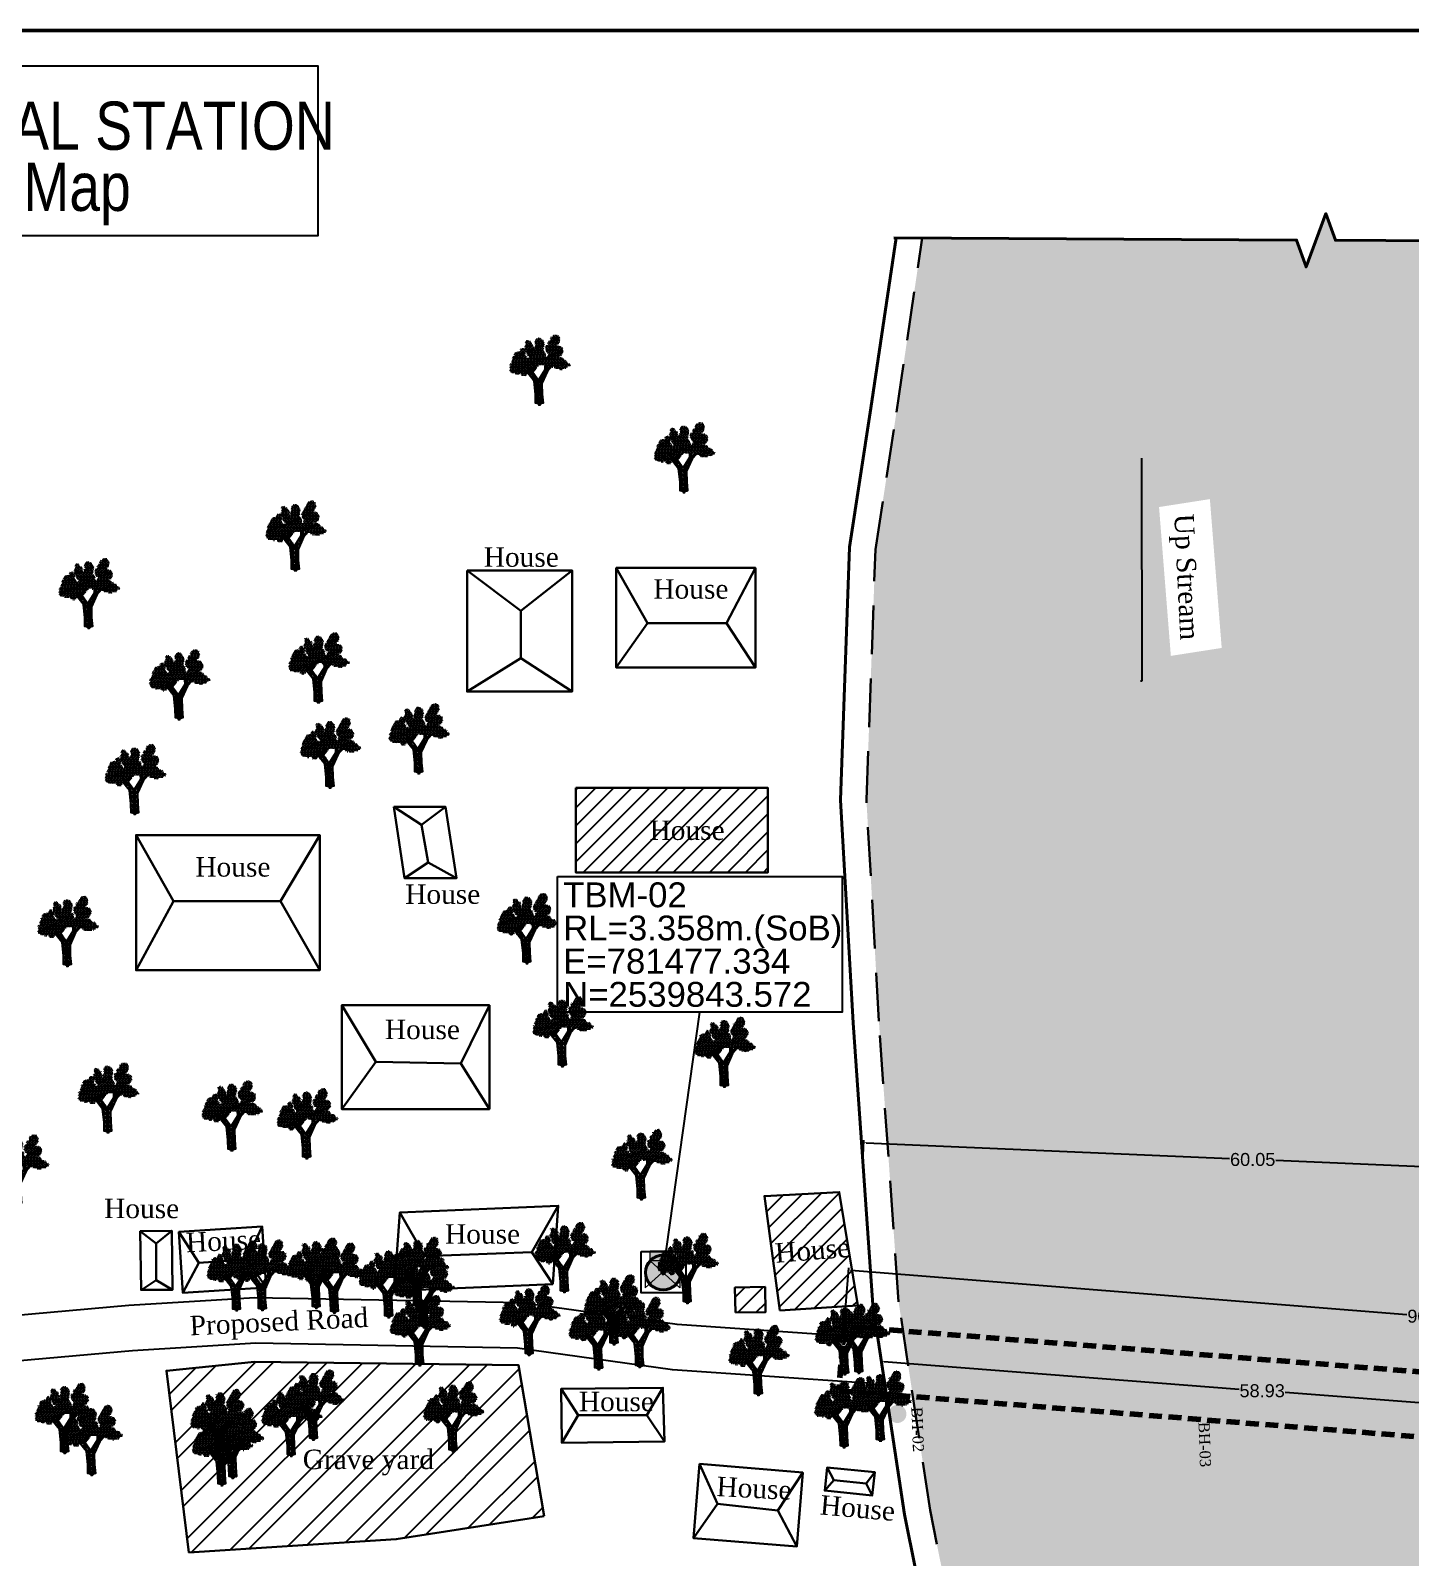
# Model space of a CAD drawing. Header units: inches. Extents: x 771028 to 773337, y 2500430 to 2500783.
# Drawn here: x 772301.1 to 772407.6, y 2500565.1 to 2500683 of the extents above; entities that cross this region are included whole.
import ezdxf
from ezdxf import colors
from ezdxf.entities.mleader import LeaderData, LeaderLine
from ezdxf.enums import TextEntityAlignment as Align
from ezdxf.math import Vec2, Vec3

# ---------------------------------------------------------------- set-up
doc = ezdxf.new("R2010")
doc.units = ezdxf.units.IN
doc.header["$MEASUREMENT"] = 0
doc.header["$PDMODE"] = 98
doc.header["$PDSIZE"] = 0.2
doc.linetypes.add('DASHED', pattern=[0.75, 0.5, -0.25])
doc.linetypes.add('DASHED2', pattern=[0.375, 0.25, -0.125])
for name, color, linetype in [('BM_TBM', 1, 'Continuous'), ('BORE HOLE', 1, 'Continuous'), ('Chainage_TXT', 7, 'Continuous'), ('Grave yard', 88, 'Continuous'), ('proposed', 1, 'Continuous'), ('road', 7, 'Continuous'), ('text', 7, 'Continuous'), ('Tree', 3, 'Continuous'), ('Water Body', 4, 'Continuous')]:
    doc.layers.add(name, color=color, linetype=linetype)
for name, color, linetype, lineweight in [('Electric Pole', 20, 'Continuous', 15), ('KHAL+RIVER BANK', 160, 'Continuous', 18), ('SEMI_PUCCA', 66, 'Continuous', 30), ('SHED', 7, 'Continuous', 30), ('Water Line', 4, 'DASHED', 18)]:
    doc.layers.add(name, color=color, linetype=linetype, lineweight=lineweight)
doc.styles.get("Standard").update_dxf_attribs({"font": 'arial.ttf', "height": 1})
doc.styles.add('SWIS', font='swissc.ttf')
doc.styles.add('text', font='arial.ttf')
doc.styles.add('TR', font='times.ttf')
doc.dimstyles.get("Standard").update_dxf_attribs({"dimtxt": 0.18, "dimasz": 0.18, "dimexe": 0.18, "dimexo": 0.0625, "dimgap": 0.09, "dimtad": 0, "dimtih": 1, "dimtoh": 1, "dimzin": 0, "dimdsep": 46, "dimtxsty": 'Standard', "dimcen": 0.09, "dimadec": 0, "dimazin": 0, "dimtfac": 1, "dimtofl": 0, "dimtmove": 0, "dimatfit": 3, "dimfxl": 1, "dimtolj": 1, "dimtzin": 0, "dimarcsym": 0})

# ---------------------------------------------------------------- blocks, each defined once
blk = doc.blocks.new('eeee')
at = {"layer": 'Electric Pole'}
for p, q in [((353314.0216475676, 2673551.64898157), (353315.7394676891, 2673551.64898157)), ((353314.0216475676, 2673550.959405303), (353314.0216475676, 2673551.64898157)), ((353315.7394676891, 2673551.64898157), (353315.7394676891, 2673550.959405303)), ((353314.0216475676, 2673550.959405303), (353313.699718081, 2673550.258974852)), ((353313.699718081, 2673549.118617038), (353315.7394676891, 2673550.959405303)), ((353313.699718081, 2673550.258974852), (353313.699718081, 2673549.118617038)), ((353315.7394676891, 2673550.959405303), (353314.0216475676, 2673550.959405303)), ((353316.0613971761, 2673549.118617038), (353314.0216475676, 2673550.959405303)), ((353315.7394676891, 2673550.959405303), (353316.0613971761, 2673550.258974852)), ((353316.0613971761, 2673550.258974852), (353316.0613971761, 2673549.118617038))]:
    blk.add_line(p, q, dxfattribs=at)
blk.add_solid([(353314.0216475676, 2673551.64898157), (353315.7394676891, 2673551.64898157), (353314.0216475676, 2673550.959405303), (353315.7394676891, 2673550.959405303)], dxfattribs=at)
blk = doc.blocks.new('t')
at = {"layer": 'Tree'}
h = blk.add_hatch(dxfattribs=at)
h.set_pattern_fill('TRIANG', color=3, scale=0.1848342813619862, angle=0.5861857564185677, style=0)
h.set_pattern_definition([(60.58618578342082, (781623.7387010391, 2539789.744086582), (-0.04918135021917081, 0.08320690180479334), [0.04832751218432957, -0.04832751218432957]), (120.5861857289098, (781623.7387010391, 2539789.744086582), (-0.096649965763357, -0.000988847826275182), [0.04832751218358987, -0.04832751218358987]), (0.5861857569250534, (781623.7141103641, 2539789.785690032), (0.0474686155441862, 0.08419574963106859), [0.0483275121441412, -0.0483275121441412])])
edge = h.paths.add_edge_path()
edge.add_ellipse((781624.8340817575, 2539792.689464713), major_axis=(-0.03258343802581582, 0.03258343802581579), ratio=0.999999241423518, start_angle=162.4468058423022, end_angle=175.4699269252981, ccw=False)
edge.add_ellipse((781625.0349105492, 2539792.391256685), major_axis=(0.2218830175194484, 0.2218830175194481), ratio=0.9999958717057034, start_angle=438.0042115997787, end_angle=439.91262570288507, ccw=False)
edge.add_ellipse((781624.8340817575, 2539792.689464713), major_axis=(-0.03258343863149571, 0.03258343863149567), ratio=0.9999999979861817, start_angle=175.4699304538108, end_angle=272.4468179413792)
edge.add_ellipse((781624.8704320153, 2539793.119760733), major_axis=(-0.2802866505960968, 0.2802866505960968), ratio=0.9999999996705907, start_angle=134.2501361528365, end_angle=244.250136009016)
edge.add_ellipse((781624.9604121275, 2539793.08711734), major_axis=(-0.231808188370103, 0.2318081883701028), ratio=0.9999999944434809, start_angle=254.8821359546282, end_angle=331.8374529530619)
edge.add_ellipse((781624.7210424826, 2539793.450695356), major_axis=(-0.1080173650837268, 0.1080173650837266), ratio=0.999999998569509, start_angle=205.9714922747983, end_angle=240.7480965525813)
edge.add_ellipse((781624.6655539492, 2539793.820013145), major_axis=(-0.2724908872529541, 0.2724908872529537), ratio=0.9999999969672269, start_angle=166.7031966254588, end_angle=276.7031965843244)
edge.add_ellipse((781624.8066795494, 2539793.788109984), major_axis=(0.2462990665184593, 0.246299066518459), ratio=0.9999999992539897, start_angle=28.71129658843013, end_angle=138.7112964526605)
edge.add_ellipse((781624.484920993, 2539793.58372085), major_axis=(0.1298730059460025, 0.1298730059460024), ratio=0.9999999994363818, start_angle=53.08468137778674, end_angle=163.0846813732552)
edge.add_ellipse((781624.3418905721, 2539793.302518971), major_axis=(-0.1383533024597873, 0.1383533024597873), ratio=0.9999999983994643, start_angle=-39.42408349415794, end_angle=70.57591632409516)
edge.add_ellipse((781624.4019438544, 2539793.178973057), major_axis=(-0.1695278099442413, 0.169527809944241), ratio=0.9999999984737655, start_angle=35.61924495833887, end_angle=141.0424217651301)
edge.add_ellipse((781624.462857739, 2539792.762990828), major_axis=(-0.1280671800527088, 0.1280671800527088), ratio=0.9999999963634558, start_angle=320.3009620401128, end_angle=326.36070444228284, ccw=False)
edge.add_ellipse((781624.4019438544, 2539793.178973057), major_axis=(-0.1695277956889567, 0.1695277956889565), ratio=0.9999999681364399, start_angle=141.0424209215035, end_angle=145.6192440388669, ccw=False)
edge.add_ellipse((781624.462857739, 2539792.762990828), major_axis=(0.1280671870066068, 0.1280671870066066), ratio=0.9999999995607795, start_angle=56.36070452882764, end_angle=160.3009621939636)
edge.add_ellipse((781624.1771377063, 2539792.430029583), major_axis=(-0.200235729299119, 0.2002357292991187), ratio=0.9999999987911192, start_angle=-70.51537024431235, end_angle=-34.55420562593181)
edge.add_ellipse((781623.8062650508, 2539792.814607148), major_axis=(0.2380717840522787, 0.2380717840522784), ratio=0.9999999987418215, start_angle=296.6321887535945, end_angle=355.9958590443664)
edge.add_ellipse((781623.9004456997, 2539792.945069385), major_axis=(-0.1299074157166737, 0.1299074157166736), ratio=0.9999999974426553, start_angle=254.477681444116, end_angle=302.8089536693982)
edge.add_ellipse((781623.7842265558, 2539793.28954585), major_axis=(-0.1600352084741174, 0.1600352084741173), ratio=0.9999999995948525, start_angle=178.2297312416572, end_angle=239.056903462867)
edge.add_ellipse((781623.9999810929, 2539793.34981616), major_axis=(-0.004607889216530494, 0.004607889216530493), ratio=0.9999999814843344, start_angle=170.5861835873112, end_angle=280.5861861431938)
edge.add_ellipse((781623.6503302424, 2539793.535063253), major_axis=(-0.2803554608798637, 0.2803554608798635), ratio=0.9999999998094773, start_angle=198.0207889447163, end_angle=308.0207888478096)
edge.add_ellipse((781623.7599966447, 2539793.652086343), major_axis=(-0.2003062980579369, 0.2003062980579369), ratio=0.9999999968909589, start_angle=-32.46311954831736, end_angle=77.5368803815192)
edge.add_ellipse((781623.678173779, 2539793.29154447), major_axis=(-0.1843732264266739, 0.1843732264266736), ratio=0.999999999188738, start_angle=-7.980064594851266, end_angle=68.06957612457033)
edge.add_ellipse((781623.3815935439, 2539793.042289058), major_axis=(0.1114612072460817, 0.1114612072460816), ratio=0.9999999945558572, start_angle=23.92238271568385, end_angle=76.16712887451996)
edge.add_ellipse((781623.2309904995, 2539793.296049796), major_axis=(-0.09720450492482308, 0.09720450492482292), ratio=0.9999999932268403, start_angle=165.1396073139809, end_angle=275.1396071823963)
edge.add_ellipse((781623.1742801099, 2539793.458206793), major_axis=(-0.1099529732944142, 0.1099529732944142), ratio=0.9999999981469112, start_angle=203.640273159142, end_angle=313.6402730341346)
edge.add_ellipse((781622.9869333813, 2539793.589143507), major_axis=(0.1361911112964519, 0.1361911112964518), ratio=0.9999999986234916, start_angle=322.3130228136591, end_angle=432.3130229242339)
edge.add_ellipse((781622.963023579, 2539793.670182283), major_axis=(0.07833408976798903, 0.07833408976798892), ratio=0.9999999991061523, start_angle=80.58618586452342, end_angle=190.586185721322)
edge.add_ellipse((781622.9383353392, 2539793.525795212), major_axis=(0.04607887338830212, 0.04607887338830206), ratio=0.9999999998101406, start_angle=80.58618579857682, end_angle=190.5861858275009)
edge.add_ellipse((781623.0562190049, 2539793.278246725), major_axis=(0.17534264164768, 0.17534264164768), ratio=0.999999997416889, start_angle=83.60244691987491, end_angle=193.6024468909338)
edge.add_ellipse((781623.2431760227, 2539793.028375515), major_axis=(-0.2251741565020036, 0.2251741565020036), ratio=0.999999998207837, start_angle=38.10867274464389, end_angle=119.8168846088214)
edge.add_ellipse((781623.234334516, 2539792.540026865), major_axis=(-0.138433244486996, 0.1384332444869959), ratio=0.9999999963240079, start_angle=-22.61365727265708, end_angle=41.38804805157214)
edge.add_ellipse((781622.9557598445, 2539792.559684404), major_axis=(-0.0590513120603153, 0.05905131206031529), ratio=0.9999999938375086, start_angle=219.9686353867437, end_angle=331.9586265857285)
edge.add_ellipse((781622.7964479546, 2539792.671205013), major_axis=(-0.09801410097491997, 0.09801410097491989), ratio=0.9999999976905741, start_angle=211.8048813584319, end_angle=321.8048810502607)
edge.add_ellipse((781622.5510152546, 2539793.005557819), major_axis=(0.2134740157107575, 0.213474015710757), ratio=0.9999999987916973, start_angle=274.3377143267261, end_angle=384.3377142803948)
edge.add_ellipse((781622.7220428885, 2539793.085786291), major_axis=(0.1501090374722849, 0.1501090374722848), ratio=0.999999999493024, start_angle=62.688163640643, end_angle=153.1574472432382)
edge.add_ellipse((781622.4282115943, 2539792.930060857), major_axis=(-0.09085238371626518, 0.09085238371626517), ratio=0.9999999872354446, start_angle=236.6482279672939, end_angle=269.19738304559434, ccw=False)
edge.add_ellipse((781622.7220428885, 2539793.085786291), major_axis=(0.1501090369669856, 0.1501090369669856), ratio=0.9999999741963012, start_angle=153.1574466838051, end_angle=172.6881633788319, ccw=False)
edge.add_ellipse((781622.4282115943, 2539792.930060857), major_axis=(-0.09085238266711788, 0.09085238266711777), ratio=0.9999999987551543, start_angle=269.1973830363495, end_angle=346.6482275885821)
edge.add_ellipse((781622.3532784982, 2539792.825720055), major_axis=(-0.151214854788594, 0.1512148547885938), ratio=0.9999999996408082, start_angle=-47.01436643793188, end_angle=62.98563338199345)
edge.add_ellipse((781622.1650807223, 2539792.626331187), major_axis=(0.09490806305513928, 0.09490806305513919), ratio=0.9999999979383685, start_angle=51.50350230911714, end_angle=161.5035022031004)
edge.add_ellipse((781622.1200607109, 2539792.427857097), major_axis=(0.1114519135748555, 0.1114519135748553), ratio=0.9999999971712974, start_angle=73.45302874208875, end_angle=183.4530286270193)
edge.add_ellipse((781622.0096000341, 2539792.167049291), major_axis=(-0.1010938093961705, 0.1010938093961705), ratio=0.9999999957106619, start_angle=-47.3747266656522, end_angle=87.61492538672248)
edge.add_ellipse((781622.0921137063, 2539791.913775939), major_axis=(-0.1728085373483342, 0.1728085373483339), ratio=0.999999996813266, start_angle=5.188117119407824, end_angle=149.8403416724375)
edge.add_ellipse((781622.3360892398, 2539791.856280847), major_axis=(0.1800660205489507, 0.1800660205489507), ratio=0.9999999993132985, start_angle=179.5799556917913, end_angle=284.6713124477151)
edge.add_ellipse((781622.7457978373, 2539791.678064433), major_axis=(-0.1387944997579868, 0.1387944997579868), ratio=0.9999999895084378, start_angle=12.628783193597485, end_angle=30.35474230927781, ccw=False)
edge.add_ellipse((781622.3360892398, 2539791.856280847), major_axis=(0.1800660246917191, 0.180066024691719), ratio=0.9999999792119335, start_angle=284.6713121792562, end_angle=298.31221178573435, ccw=False)
edge.add_ellipse((781622.7457978373, 2539791.678064433), major_axis=(0.1387945003772751, 0.1387945003772749), ratio=0.9999999982352947, start_angle=120.3547420490811, end_angle=336.7652905866163)
edge.add_line((781622.9280898632, 2539791.750847974), (781623.5216444862, 2539791.990288391))
edge.add_line((781623.5216444863, 2539791.990288391), (781623.7323582784, 2539792.198340144))
edge.add_line((781623.7323582784, 2539792.198340145), (781624.1062347781, 2539792.160955059))
edge.add_line((781624.106234778, 2539792.160955059), (781624.540218651, 2539792.114225133))
edge.add_ellipse((781624.6084530274, 2539792.135862049), major_axis=(-0.05061662893845317, 0.05061662893845312), ratio=0.9999999943880434, start_angle=62.59366440862872, end_angle=215.1468938066636)
edge.add_ellipse((781624.8662243171, 2539792.153428613), major_axis=(0.1340698913439538, 0.1340698913439537), ratio=0.9999999958363741, start_angle=144.0475735867345, end_angle=254.0475733780342)
edge.add_ellipse((781625.1295773562, 2539792.11825897), major_axis=(-0.1523055834218842, 0.1523055834218842), ratio=0.9999999990508123, start_angle=82.3198890107784, end_angle=192.3198890086076)
edge.add_ellipse((781625.3927024133, 2539792.156668956), major_axis=(-0.1237568269648621, 0.1237568269648621), ratio=0.999999999999068, start_angle=107.1247978748496, end_angle=217.1247979315908)
edge.add_ellipse((781625.6266941564, 2539792.216134127), major_axis=(0.07293282054862446, 0.07293282054862439), ratio=0.9999999950480002, start_angle=189.0013078252878, end_angle=299.0013071876375)
edge.add_ellipse((781625.6174335956, 2539792.182250703), major_axis=(-0.07675320245308527, 0.07675320245308519), ratio=0.9999999984674296, start_angle=227.8810290882929, end_angle=337.8810289874675)
edge.add_ellipse((781625.3902464471, 2539792.294122827), major_axis=(-0.1310713882965928, 0.1310713882965927), ratio=0.9999999999166544, start_angle=221.3291804147233, end_angle=331.329180299921)
edge.add_ellipse((781625.0349105492, 2539792.391256685), major_axis=(-0.2218820644340531, 0.2218820644340529), ratio=0.9999999981605268, start_angle=239.9125851544569, end_angle=348.004163476536)
h = blk.add_hatch(dxfattribs=at)
h.set_pattern_fill('GRAVEL', color=252, scale=0.1996210238709451, angle=0.5861857564185677, style=0)
h.set_pattern_definition([(228.5989857876634, (774389.8468191772, 2525920.667561099), (-2.201183780361901, -2.527950541337806), [0.03745031142428693, -3.707587511799686]), (185.5558857623496, (774389.822052294, 2525920.639469599), (3.337375255548264, 0.3125240680316012), [0.06426591018510298, -6.362323159759905]), (133.0965857250214, (774389.7580883144, 2525920.63324755), (2.814843158657852, -3.03339454353548), [0.04531472093691395, -4.486162940083883]), (267.859885758905, (774389.6502430432, 2525920.5625489), (0.2213931544289906, 5.569885992106737), [0.05852320997359725, -5.793796673920249]), (293.4198857335529, (774389.6480575796, 2525920.504066521), (-1.42593683806451, 3.325982387178036), [0.05738663966578161, -5.681285121173543]), (357.8598857539322, (774389.6708668292, 2525920.45140749), (-5.569885985988115, 0.2213931546989805), [0.05852320990949698, -5.79379666757432]), (38.28038578700041, (774389.7293492075, 2525920.449222027), (-3.590097974691908, -2.820538834573268), [0.07739395130624839, -7.661995055256252]), (72.8414857742773, (774389.790102486, 2525920.497168385), (1.885812916500304, 6.14367599828284), [0.07306785803749152, -7.233720451009892]), (122.015785728181, (774389.8116586672, 2525920.56698419), (-2.263839955844429, 3.595790265402515), [0.058721406882513, -5.813425683797607]), (175.8225857517089, (774389.7805273395, 2525920.616774266), (3.06471903952167, -0.2470228414993586), [0.06703955369146918, -3.284936739049639]), (222.9835857878067, (774389.7136659255, 2525920.62165781), (-3.308898187872379, -3.096043321418359), [0.08669668037713077, -8.58297775976476]), (139.4002857252923, (774389.9258399045, 2525920.562584785), (-1.965551415639201, 1.650175482318724), [0.0295906341360188, -2.929485305957014]), (172.0553857476689, (774389.9033724008, 2525920.581841586), (3.624270030556541, -0.5196835459296472), [0.05629599978454417, -5.573317340260427]), (225.5861857878905, (774389.8476165842, 2525920.589622567), (0.002847882777477874, -0.2783519881078724), [0.03936686456880649, -0.3543026162186689]), (203.7847857795578, (774389.8277902051, 2525920.622825444), (1.386063665795696, 0.5709435815572816), [0.02119983362222099, -2.098776012705188]), (292.387585734347, (774389.8083910086, 2525920.614275535), (-0.2868955232201258, 0.8322079002664576), [0.02998090394126273, -1.469068468618928]), (31.54998578442628, (774389.8198098729, 2525920.58655426), (0.8293593836338442, 0.565248135304321), [0.04869436823646765, -1.574447156937561]), (162.1512857379406, (774389.8613063487, 2525920.612033112), (0.5595518016512011, -0.2726556924725093), [0.03521085315415892, -0.8450613107992234]), (16.9756857738833, (774389.6469469054, 2525920.612623764), (2.774976003668381, 0.8635325019212511), [0.04932653847973513, -4.883339835984923]), (70.93238577596362, (774389.6941243347, 2525920.627025498), (-1.082079576821997, -3.073263030200961), [0.04138223782982525, -4.096832915792124]), (293.7847857332792, (774389.8607367718, 2525920.667703493), (-0.5709435809366361, 1.386063667321317), [0.04239938890955264, -2.077576458996893]), (344.1966857398055, (774389.8778365899, 2525920.628905102), (-2.792063253522448, 0.8065748514396897), [0.0493265384792626, -4.883339835938146]), (340.0301857361063, (774389.6487125924, 2525920.440045584), (-1.397455774154213, 0.5424632747976482), [0.04756726239126483, -2.330796970637856]), (295.3612857321406, (774389.6934197695, 2525920.423800131), (-1.423084044796408, 3.047632486923398), [0.03985595447036503, -3.94574533826201]), (67.38758577885932, (774389.866368173, 2525920.389380071), (0.5424647635086548, 1.397455202461698), [0.04239938891009543, -2.077576459023491]), (17.94018577475487, (774389.8826705838, 2525920.428520211), (-3.60718377175379, -1.150428548006142), [0.04666284972902644, -4.619609596682468]), (70.03018577673083, (774389.7299757414, 2525920.38798461), (-0.5424632741949299, -1.397455775687005), [0.02378363121559453, -2.354580603809737]), (101.8960857438462, (774389.8496670589, 2525920.389209197), (-0.2897427723010868, 1.110559942118915), [0.01419390631770851, -1.405202014416077]), (166.5499857420552, (774389.8467411463, 2525920.403098312), (0.8379037333400597, -0.2698077139860723), [0.05738663961606415, -1.090347544537568]), (186.595185763467, (774389.7909283717, 2525920.416446334), (2.780671067375015, 0.3068305302625136), [0.05318191408473349, -5.265001978493912]), (304.2762857271726, (774389.8200661821, 2525920.561502588), (-0.284048035661933, 0.5538557951505816), [0.0401465690593714, -0.963517935791384]), (353.7433857494646, (774389.8426760801, 2525920.528328191), (4.73767793827685, -0.5082920397230086), [0.07009100693560055, -6.938997716866249]), (61.53158578287245, (774389.9123494917, 2525920.520689604), (-1.093472439867641, -1.959854948520324), [0.02865949830447213, -2.837298683136844]), (90.58618575591096, (774389.9260107776, 2525920.545883669), (-0.2811997835625303, 0.2755040200741714), [0.01670198821536361, -0.2616644820406966]), (120.842585728774, (774389.785275897, 2525920.424739931), (1.133341363664523, -1.937072484366808), [0.03867178350276892, -3.828518814898815]), (48.59898578766342, (774389.7654495183, 2525920.457942809), (2.201183780361899, 2.527950541337806), [0.07490062284857353, -3.670137200375386]), (0.5861857569250534, (774389.8149832836, 2525920.514125808), (0.2755040197701226, 0.2811997838701641), [0.07237528218706583, -0.2059911877631874]), (325.8909857271391, (774389.8873547786, 2525920.514866255), (-2.803452616434059, 1.919986907671929), [0.04401363604501588, -4.357346628058931]), (254.6407857726152, (774389.9237968351, 2525920.490184812), (-0.2669603429062578, -1.116255524725264), [0.04053071479905124, -1.986007808818214]), (208.2321857825789, (774389.9130614621, 2525920.451101629), (-5.260206123652438, -2.837630910818263), [0.065990947214845, -6.533114630561982]), (176.0122857519151, (774389.8549208298, 2525920.419884865), (-3.621422744160012, 0.2413279886015078), [0.06981403229744315, -6.911581681552182])])
h.paths.add_polyline_path([(781622.9280898632, 2539791.750847974), (781623.3928835322, 2539791.163289968), (781623.4832987057, 2539790.315149876), (781623.489574274, 2539789.759746088), (781623.9712364877, 2539789.74559665), (781623.9203573648, 2539790.322764162), (781623.9020068088, 2539791.010012488), (781624.0876594388, 2539791.444891484), (781624.2605107834, 2539791.798088426), (781624.5402186507, 2539792.114225133), (781624.4832975364, 2539792.205433107), (781624.243028577, 2539791.919890598), (781624.2214211251, 2539792.195704991), (781624.1062536741, 2539792.160139887), (781624.1120717329, 2539791.909157917), (781623.6820597422, 2539791.223403147), (781623.3131080883, 2539791.737434539), (781623.5216444863, 2539791.990288391), (781623.4519233665, 2539792.1993657), (781623.1314894919, 2539791.728743761), (781622.9482960057, 2539792.01412914)])
at = {"layer": 'Tree', "color": 229}
for p, q in [((781623.3928835322, 2539791.16328997, 16.34629794829114), (781623.3928835322, 2539791.16328997, 16.34629794829114)), ((781623.4832987057, 2539790.315149878, 16.34629794829108), (781623.4832987057, 2539790.315149878, 16.34629794829108)), ((781623.9203573648, 2539790.322764165, 16.34629794829082), (781623.9203573648, 2539790.322764165, 16.34629794829082))]:
    blk.add_line(p, q, dxfattribs=at)
for points, elevation in [([(781624.5402186507, 2539792.114225138), (781624.2605107834, 2539791.79808843), (781623.9020068088, 2539791.010012492), (781623.9203573648, 2539790.322764165), (781623.9712364877, 2539789.745596655), (781623.4895741295, 2539789.745601584), (781623.4832987057, 2539790.315149878), (781623.3928835322, 2539791.16328997), (781622.9280898632, 2539791.75084798)], 16.34629794829062), ([(781622.9482960057, 2539792.014129144), (781623.1314894919, 2539791.728743764), (781623.4519233665, 2539792.199365703)], 16.3462979482914), ([(781623.5216444863, 2539791.990288395), (781623.3131080883, 2539791.737434542), (781623.6820597422, 2539791.223403152), (781624.1120717329, 2539791.909157921), (781624.106234778, 2539792.160955064)], 16.34629794829118), ([(781624.2214211251, 2539792.195704995), (781624.243028577, 2539791.919890602), (781624.4832975364, 2539792.20543311)], 16.34629794829064)]:
    blk.add_lwpolyline(points, dxfattribs=dict(at, elevation=elevation))
at = {"layer": 'Tree'}
blk.add_point((781623.7387010391, 2539789.744086586, 3.891975885690181), dxfattribs=at)
blk = doc.blocks.new('*D15')
at = {"layer": 'Chainage_TXT', "color": 0, "lineweight": -2, "transparency": 16777216}
for p, q in [((772363.8734096861, 2500583.024988499), (772364.2261467379, 2500587.469150761)), ((772364.3913404588, 2500587.275473104), (772407.2952880457, 2500583.8701492)), ((772453.750313395, 2500580.182973143), (772410.8463658082, 2500583.588297047)), ((772453.5912539999, 2500575.904004602), (772453.9439910516, 2500580.348166863))]:
    blk.add_line(p, q, dxfattribs=at)
at = {"layer": 'Chainage_TXT', "color": 0, "transparency": 16777216}
for points in [[(772364.39371412, 2500587.305379052), (772364.3889667975, 2500587.245567156), (772364.2119047701, 2500587.289715072)], [(772453.7526870563, 2500580.212879091), (772453.7479397338, 2500580.153067194), (772453.9297490838, 2500580.168731175)]]:
    blk.add_solid(points, dxfattribs=at)
at = {"layer": 'Defpoints', "color": 0, "transparency": 16777216}
for p in [(772363.8684645584, 2500582.962684441, 3.468), (772453.9297490838, 2500580.168731175), (772453.5863088721, 2500575.841700544, 3.468)]:
    blk.add_point(p, dxfattribs=at)
at = {"layer": 'Chainage_TXT', "color": 0, "transparency": 16777216, "insert": (772409.070826927, 2500583.729223124), "char_height": 1, "attachment_point": 5}
blk.add_mtext('\\A1;90.00', dxfattribs=at)
blk = doc.blocks.new('*D16')
at = {"layer": 'Chainage_TXT', "color": 0, "lineweight": -2, "transparency": 16777216}
for p, q in [((772365.3258402813, 2500595.555377487), (772365.4021778288, 2500597.310301279)), ((772365.5741853401, 2500597.122648898), (772393.6083256949, 2500595.903189952)), ((772425.2099148901, 2500594.52855031), (772397.1757745353, 2500595.748009256)), ((772425.3212297237, 2500592.945634029), (772425.397567271, 2500594.700557821))]:
    blk.add_line(p, q, dxfattribs=at)
at = {"layer": 'Chainage_TXT', "color": 0, "transparency": 16777216}
for points in [[(772365.5754890792, 2500597.152620555), (772365.5728816009, 2500597.09267724), (772365.394355394, 2500597.130471332)], [(772425.2112186293, 2500594.558521967), (772425.208611151, 2500594.498578653), (772425.3897448363, 2500594.520727875)]]:
    blk.add_solid(points, dxfattribs=at)
at = {"layer": 'Defpoints', "color": 0, "transparency": 16777216}
for p in [(772365.3231241582, 2500595.492936533), (772425.3897448363, 2500594.520727875), (772425.3185136005, 2500592.883193076)]:
    blk.add_point(p, dxfattribs=at)
at = {"layer": 'Chainage_TXT', "color": 0, "transparency": 16777216, "insert": (772395.3920501152, 2500595.825599604), "char_height": 1, "attachment_point": 5}
blk.add_mtext('\\A1;60.05', dxfattribs=at)
blk = doc.blocks.new('*D17')
at = {"layer": 'Chainage_TXT', "color": 0, "lineweight": -2, "transparency": 16777216}
for p, q in [((772366.7513004726, 2500580.305966292), (772366.7603387972, 2500580.423118153)), ((772366.9259595348, 2500580.229805527), (772394.346005752, 2500578.114335291)), ((772425.3205403727, 2500575.724634503), (772397.9004941558, 2500577.840104739)), ((772425.504814674, 2500575.773103379), (772425.5138529986, 2500575.890255241))]:
    blk.add_line(p, q, dxfattribs=at)
at = {"layer": 'Chainage_TXT', "color": 0, "transparency": 16777216}
for points in [[(772366.9282671922, 2500580.259716641), (772366.9236518776, 2500580.199894414), (772366.7464928532, 2500580.243651471)], [(772425.3228480301, 2500575.754545616), (772425.3182327155, 2500575.69472339), (772425.5000070545, 2500575.710788559)]]:
    blk.add_solid(points, dxfattribs=at)
at = {"layer": 'Defpoints', "color": 0, "transparency": 16777216}
for p in [(772366.7464928532, 2500580.243651471), (772425.5000070545, 2500575.710788559), (772425.5000070545, 2500575.710788559)]:
    blk.add_point(p, dxfattribs=at)
at = {"layer": 'Chainage_TXT', "color": 0, "transparency": 16777216, "insert": (772396.1232499538, 2500577.977220015), "char_height": 1, "attachment_point": 5}
blk.add_mtext('\\A1;58.93', dxfattribs=at)

msp = doc.modelspace()

# ---------------------------------------------------------------- hatches: boundary and pattern name
at = {"layer": 'BM_TBM', "ltscale": 0.2}
h = msp.add_hatch(color=2, dxfattribs=at)
h.set_gradient(color1=(255, 255, 0), color2=(255, 255, 92), one_color=1, tint=0.6800000071525574)
edge = h.paths.add_edge_path()
edge.add_ellipse((772349.9090000001, 2500587.103), major_axis=(0.9416691610913825, 0.9416691610913825), ratio=0.9999999985270126, start_angle=0, end_angle=360)
h = msp.add_hatch(color=2, dxfattribs=at)
h.set_gradient(color1=(255, 255, 0), color2=(255, 255, 92), one_color=1, tint=0.6800000071525574)
edge = h.paths.add_edge_path()
edge.add_ellipse((772349.9090000001, 2500587.103), major_axis=(0.9416691610913825, 0.9416691610913825), ratio=0.9999999985270126, start_angle=0, end_angle=360)
at = {"layer": 'BORE HOLE', "ltscale": 0.2}
for points in [[(772368.6277975895, 2500576.456473111, 1), (772367.3416189897, 2500575.921860783, 1)], [(772390.5846610263, 2500574.705362374, 1), (772389.2984824264, 2500574.170750046, 1)]]:
    msp.add_hatch(color=256, dxfattribs=at).paths.add_polyline_path(points)
at = {"layer": 'Grave yard', "lineweight": 25, "ltscale": 0.2}
h = msp.add_hatch(dxfattribs=at)
h.set_pattern_fill('ANSI32', color=256, scale=7.86743620184867)
h.set_pattern_definition([(45, (0, 0), (-2.086169058329899, 2.086169058329899), []), (45, (1.390779369886161, 0), (-2.086169058329899, 2.086169058329899), [])])
h.paths.add_polyline_path([(772313.3310213966, 2500565.503412218), (772329.3250268741, 2500566.521939482), (772340.7225127396, 2500568.305022471), (772338.7554406441, 2500579.944650874), (772318.3882757989, 2500580.209356693), (772311.5932545696, 2500579.526627067)])
h.paths.add_polyline_path([(772321.6036172002, 2500570.953652577), (772332.5167390459, 2500570.953652577), (772332.5167390459, 2500573.977444934), (772321.6036172002, 2500573.977444934)], flags=24)
at = {"layer": 'SEMI_PUCCA', "lineweight": 25, "ltscale": 0.2}
h = msp.add_hatch(dxfattribs=at)
h.set_pattern_fill('ANSI31', color=256, scale=7.86743620184867)
h.set_pattern_definition([(45, (0, 0), (-0.6953896861099662, 0.6953896861099663), [])])
h.paths.add_polyline_path([(772363.4979822905, 2500593.316828654), (772357.7176455847, 2500592.999519724), (772358.9248808926, 2500584.180785086), (772364.9253306618, 2500584.549800759)])
h.paths.add_polyline_path([(772357.7688146783, 2500585.997899572), (772355.4536021613, 2500585.948301173), (772355.4951382583, 2500584.0094303), (772357.8103507753, 2500584.0590287)])
h.paths.add_polyline_path([(772357.9957091493, 2500624.50792418), (772343.1671350616, 2500624.50792418), (772343.1671350616, 2500617.977739288), (772357.9957091493, 2500617.977739288)])
h.paths.add_polyline_path([(772358.2638985487, 2500587.419598739), (772364.650695246, 2500587.936931279), (772364.4694324016, 2500590.174735489), (772358.0826357043, 2500589.657402949)], flags=25)
h.paths.add_polyline_path([(772348.4893575477, 2500620.085093915), (772354.8970720393, 2500620.085093915), (772354.8970720393, 2500622.330227296), (772348.4893575477, 2500622.330227296)], flags=24)
at = {"layer": 'Water Line', "linetype": 'Continuous', "lineweight": 9, "ltscale": 15, "true_color": 0x7aafdf}
h = msp.add_hatch(dxfattribs=at)
h.set_pattern_fill('ANSI33', color=143, scale=8, angle=25)
h.set_pattern_definition([(70, (0, 0), (-1.879385241571816, 0.6840402866513374), []), (70, (1.281712761960823, 0.5976724764573264), (-1.879385241571816, 0.6840402866513374), [0.9999999999999999, -0.4999999999999999])])
h.paths.add_polyline_path([(772425.5159977273, 2500626.302873763), (772430.6605499783, 2500666.593310519), (772401.7762870908, 2500666.765277279), (772401.0385683025, 2500668.830313982), (772399.5140590472, 2500664.718101204), (772398.7763402584, 2500666.783137908), (772369.897314709, 2500666.955073485), (772367.909477098, 2500653.503728576), (772366.288497877, 2500642.906916451), (772365.5926277842, 2500623.585159104), (772366.5552076722, 2500606.495525906), (772368.0766045548, 2500584.836177603), (772368.2462915395, 2500583.710842267), (772423.460818721, 2500579.408110804), (772423.317758478, 2500592.944072066), (772424.7907524062, 2500613.537505771)])
h.paths.add_polyline_path([(772423.460818721, 2500579.408110804), (772368.2462915395, 2500583.710842267), (772369.2232422956, 2500577.231870351), (772423.6492627121, 2500572.237688268), (772423.5133336015, 2500574.43929924)])
h.paths.add_polyline_path([(772423.6492627121, 2500572.237688268), (772369.2232422956, 2500577.231870351), (772370.4993343978, 2500568.769043704), (772376.5774048333, 2500538.576200393), (772381.8036568476, 2500517.962522414), (772393.085341417, 2500492.735433627), (772407.0546596325, 2500469.759638133), (772427.9335838482, 2500476.79548161), (772429.302346447, 2500475.082269848), (772429.4077430693, 2500479.466709829), (772430.776505668, 2500477.753498064), (772451.683172026, 2500484.798690173), (772440.2185537773, 2500507.465099428), (772431.6249413172, 2500527.781140793), (772426.9619129124, 2500542.225917331), (772424.4686414668, 2500558.966408489)])
h.paths.add_polyline_path([(772388.1676571853, 2500646.181295091), (772389.0783051865, 2500634.694630619), (772393.001237699, 2500635.307043958), (772392.0905896978, 2500646.79370843)], flags=16)

# ---------------------------------------------------------------- linework, layer by layer
msp.add_lwpolyline([(772232.2535144754, 2500433.475774673), (772585.0535144754, 2500433.475774673), (772585.0535144754, 2500682.955774674), (772232.2535144754, 2500682.955774674)], close=True)
at = {"lineweight": 50}
msp.add_lwpolyline([(772232.2535144754, 2500433.475774673), (772585.0535144754, 2500433.475774673), (772585.0535144754, 2500682.955774674), (772232.2535144754, 2500682.955774674)], close=True, dxfattribs=at)
at = {"elevation": -10.49500355915564}
msp.add_lwpolyline([(772341.7714514463, 2500617.657579315), (772363.7289452848, 2500617.657579315), (772363.7289452848, 2500607.20328912), (772341.7714514463, 2500607.20328912)], close=True, dxfattribs=at)
msp.add_lwpolyline([(772362.375862258, 2500570.273592316), (772366.0728987546, 2500569.90581719)])
at = {"layer": 'BM_TBM', "elevation": -8.574184627298234}
msp.add_lwpolyline([(772348.2088336819, 2500588.721561587), (772351.6518132589, 2500588.721561587), (772351.6518132589, 2500585.526265807), (772348.2088336819, 2500585.526265807)], close=True, dxfattribs=at)
at = {"layer": 'BM_TBM'}
for major_axis, ratio, start_param, end_param in [((0.9416691610913824, 0.9416691610913824), 0.9999999985270126, 5.497787143045644, 11.78097245022523), ((0.9416691610913824, 0.9416691610913824), 0.9999999985270126, 5.497787143045644, 11.78097245022523), ((-0.9875904524701358, 0.9875904524701365), 0.9999999992006499, 3.926990817386916, 10.2101761245665), ((-0.9875904524701358, 0.9875904524701365), 0.9999999992006499, 3.926990817386916, 10.2101761245665), ((0.9722833554080814, 0.9722833554080814), 0.999999998828293, 5.497787143196285, 11.78097245037587), ((0.9722833554080814, 0.9722833554080814), 0.999999998828293, 5.497787143196285, 11.78097245037587), ((0.9569762582384941, 0.9569762582384941), 0.9999999986687579, 5.497787143116517, 11.7809724502961), ((0.9569762582384941, 0.9569762582384941), 0.9999999986687579, 5.497787143116517, 11.7809724502961), ((-0.9263620634861194, 0.9263620634861194), 0.9999999998729083, 3.926990817050788, 10.21017612423037), ((-0.9263620634861194, 0.9263620634861194), 0.9999999998729083, 3.926990817050788, 10.21017612423037)]:
    msp.add_ellipse((772349.9090000001, 2500587.103, 3.358000000000001), major_axis=major_axis, ratio=ratio, start_param=start_param, end_param=end_param, dxfattribs=at)
msp.add_point((772349.9090000001, 2500587.103, 3.358000000000001), dxfattribs=at)
msp.add_point((772349.9090000001, 2500587.103, 3.358000000000001), dxfattribs=at)
at = {"layer": 'Grave yard', "lineweight": 30}
msp.add_lwpolyline([(772340.7225127396, 2500568.305022471), (772338.7554406441, 2500579.944650874), (772318.3882757989, 2500580.209356693), (772311.5932545696, 2500579.526627067), (772313.3310213966, 2500565.503412218), (772329.3250268741, 2500566.521939482)], close=True, dxfattribs=at)
at = {"layer": 'KHAL+RIVER BANK', "lineweight": 40, "ltscale": 15}
for points in [[(772367.697374173, 2500666.968171159), (772398.7763402584, 2500666.783137908), (772399.5140590472, 2500664.718101204), (772401.0385683025, 2500668.830313982), (772401.7762870908, 2500666.765277279), (772432.8552531763, 2500666.580244027)], [(772405.1120243318, 2500469.105002972), (772391.311, 2500491.804), (772379.9074250606, 2500517.303649073), (772374.6265383483, 2500538.13282031), (772368.5289972755, 2500568.422384104), (772366.0870961264, 2500584.616658858), (772364.5591521902, 2500606.369214209), (772363.5906004711, 2500623.564871235), (772364.2939659003, 2500643.094746557), (772365.9317064431, 2500653.801132311), (772367.8773709829, 2500666.967099521)]]:
    msp.add_lwpolyline(points, dxfattribs=at)
at = {"layer": 'proposed'}
for points in [[(772365.8392691248, 2500582.05767427), (772350.9998305014, 2500583.083055818), (772338.9419839707, 2500584.774686147), (772318.4091118514, 2500585.147578066), (772308.7006461942, 2500584.549058313), (772256.005553348, 2500579.864129462)], [(772365.598, 2500578.566), (772350.6356133426, 2500579.599877061), (772338.6660639148, 2500581.279119933), (772318.4851383496, 2500581.645620246), (772308.9633510533, 2500581.058609077), (772256.5530922969, 2500576.399003787)]]:
    msp.add_lwpolyline(points, dxfattribs=at)
at = {"layer": 'proposed', "linetype": 'DASHED', "lineweight": 100, "ltscale": 2, "elevation": 3.468}
msp.add_lwpolyline([(772363.4728543417, 2500577.978359757), (772453.1906986556, 2500570.857375859), (772453.5863088721, 2500575.841700544), (772363.8684645584, 2500582.962684441)], close=True, dxfattribs=at)
at = {"layer": 'road', "linetype": 'Continuous', "lineweight": 25, "ltscale": 2}
msp.add_lwpolyline([(772236.5174034408, 2500680.234487588), (772323.2779983343, 2500680.234487588), (772323.2779983343, 2500667.101721569), (772236.5174034408, 2500667.101721569)], close=True, dxfattribs=at)
at = {"layer": 'SEMI_PUCCA', "lineweight": 30}
for points in [[(772343.1671350616, 2500624.50792418), (772357.9957091493, 2500624.50792418), (772357.9957091493, 2500617.977739288), (772343.1671350616, 2500617.977739288)], [(772358.9248808926, 2500584.180785086), (772357.7176455847, 2500592.999519724), (772363.4979822905, 2500593.316828654), (772364.9253306618, 2500584.549800759)], [(772355.4951382583, 2500584.0094303), (772355.4536021613, 2500585.948301173), (772357.7688146783, 2500585.997899572), (772357.8103507753, 2500584.0590287)]]:
    msp.add_lwpolyline(points, close=True, dxfattribs=at)
at = {"layer": 'SHED', "lineweight": 30}
for points in [[(772334.78357717, 2500641.291532272), (772342.8807512347, 2500641.291532272), (772342.8807512347, 2500631.934853526), (772334.78357717, 2500631.934853526)], [(772357.0264283728, 2500641.486462404), (772346.2952260538, 2500641.486462404), (772346.2952260538, 2500633.786696726), (772357.0264283728, 2500633.786696726)], [(772329.121420216, 2500623.038855065), (772333.1212324408, 2500623.038855065), (772333.9579301346, 2500617.528523026), (772329.9581179098, 2500617.528523026)], [(772323.4243539036, 2500620.86684934), (772309.2520380258, 2500620.86684934), (772309.2520380258, 2500610.439610771), (772323.4243539036, 2500610.439610771)], [(772325.1139430241, 2500599.714131376), (772336.5074898547, 2500599.714131376), (772336.5074898547, 2500607.73114256), (772325.1139430241, 2500607.73114256)], [(772341.402115566, 2500586.217899543), (772341.8225366003, 2500592.260197151), (772329.5840857626, 2500591.735272306), (772329.1636647283, 2500585.692974698)], [(772309.6313909736, 2500585.757426011), (772312.0637005094, 2500585.77864681), (772312.0050657617, 2500590.326560284), (772309.5728659357, 2500590.29519141)], [(772312.8546336119, 2500585.54321141), (772312.5519896523, 2500590.236718376), (772318.9820674002, 2500590.651338872), (772319.2847113597, 2500585.957831907)], [(772342.090181274, 2500573.97249625), (772342.0456153817, 2500578.131835606), (772349.8909853437, 2500578.21589605), (772350.0059089875, 2500574.057905844)], [(772352.7119055791, 2500572.328760793), (772360.6848596866, 2500571.671491595), (772360.2134534505, 2500565.953134037), (772352.2404993429, 2500566.610403235)], [(772362.375862258, 2500570.273592316), (772362.5533250205, 2500572.057525656), (772366.2503615171, 2500571.689750529), (772366.0451658723, 2500569.908794062)]]:
    msp.add_lwpolyline(points, close=True, dxfattribs=at)
for points in [[(772334.78357717, 2500641.291532272), (772338.9417126683, 2500638.173443199), (772342.8807512347, 2500641.291532272), (772338.9417126683, 2500638.173443199), (772338.9417126683, 2500634.516039547), (772334.78357717, 2500631.934853526), (772338.9417126683, 2500634.516039547), (772342.8807512347, 2500631.934853526)], [(772346.2952260538, 2500641.486462404), (772348.7145061528, 2500637.21933689), (772346.2952260538, 2500633.786696726), (772348.7145061528, 2500637.21933689), (772354.7946421092, 2500637.21933689), (772357.0264283728, 2500641.486462404), (772354.7946421092, 2500637.21933689), (772357.0264283728, 2500633.786696726)], [(772329.121420216, 2500623.038855065), (772331.2790886296, 2500621.651123937), (772333.1212324408, 2500623.038855065), (772331.2790886296, 2500621.651123937), (772331.7747498904, 2500618.758647024), (772329.9581179098, 2500617.528523026), (772331.7747498904, 2500618.758647024), (772333.9579301346, 2500617.528523026)], [(772309.2520380258, 2500620.86684934), (772312.1432596878, 2500615.777073504), (772309.2520380258, 2500610.439610771), (772312.1432596878, 2500615.777073504), (772320.3983003054, 2500615.777073504), (772323.4243539036, 2500620.86684934), (772320.3983003054, 2500615.777073504), (772323.4243539036, 2500610.439610771)], [(772325.1139430241, 2500607.73114256), (772327.7460749707, 2500603.360899602), (772325.1139430241, 2500599.714131376), (772327.7460749707, 2500603.360899602), (772334.2986900435, 2500603.250020518), (772336.5074898547, 2500607.73114256), (772334.2986900435, 2500603.250020518), (772336.5074898547, 2500599.714131376)], [(772329.5840857626, 2500591.735272306), (772331.5171458457, 2500588.35782277), (772329.1636647283, 2500585.692974698), (772331.5171458457, 2500588.35782277), (772339.7871029513, 2500588.673488732), (772341.8225366003, 2500592.260197151), (772339.7871029513, 2500588.673488732), (772341.402115566, 2500586.217899543)], [(772309.573, 2500590.295), (772310.8097043231, 2500589.341657633), (772312.0050657617, 2500590.326560284), (772310.8097043231, 2500589.341657633), (772310.8097043231, 2500586.51504784), (772309.6309999999, 2500585.757), (772310.8097043231, 2500586.51504784), (772312.064, 2500585.779)], [(772312.5519896523, 2500590.236718376), (772314.0894106828, 2500587.866167047), (772312.855, 2500585.543), (772314.0894106828, 2500587.866167047), (772317.7832756095, 2500588.121318865), (772318.9820674002, 2500590.651338872), (772317.7832756095, 2500588.121318865), (772319.285, 2500585.958)], [(772342.046, 2500578.132), (772343.3604471233, 2500576.098990405), (772342.090181274, 2500573.97249625), (772343.3604471233, 2500576.098990405), (772348.6454221607, 2500576.098990405), (772349.891, 2500578.216), (772348.6454221607, 2500576.098990405), (772350.0059089875, 2500574.057905844)], [(772352.7119055791, 2500572.328760793), (772354.1047057013, 2500569.24494686), (772352.2404993429, 2500566.610403235), (772354.1047057013, 2500569.24494686), (772358.7650752692, 2500568.728963794), (772360.685, 2500571.671), (772358.7650752692, 2500568.728963794), (772360.2134534505, 2500565.953134037)], [(772362.5533250205, 2500572.057525656), (772363.0854360258, 2500571.06836188), (772362.375862258, 2500570.273592316), (772363.0854360258, 2500571.06836188), (772365.5616175848, 2500570.821129462), (772366.2503615171, 2500571.689750529), (772365.5616175848, 2500570.821129462), (772366.045, 2500569.909)]]:
    msp.add_lwpolyline(points, dxfattribs=at)
at = {"layer": 'Water Body', "linetype": 'DASHED2', "lineweight": 30, "ltscale": 15}
msp.add_lwpolyline([(772407.0546596326, 2500469.759638133), (772393.085341417, 2500492.735433627), (772381.8036568476, 2500517.962522414), (772376.5774048333, 2500538.576200393), (772370.4993343978, 2500568.769043704), (772368.0766045548, 2500584.836177603), (772366.5552076722, 2500606.495525906), (772365.5926277842, 2500623.585159104), (772366.288497877, 2500642.906916451), (772367.909477098, 2500653.503728576), (772369.897314709, 2500666.955073485)], dxfattribs=at)

# ---------------------------------------------------------------- block references
at = {"xscale": 1.2, "yscale": 1.2, "zscale": 1.2}
for p in [(-165608.1233325095, -547093.4879415567, -4.670371062828217), (-165596.9642638699, -547100.2648552923, -4.670371062828217), (-165626.9402151678, -547106.2984039673, -4.670371062828217), (-165642.884474594, -547110.7424032019, -4.670371062828217), (-165625.1610331764, -547116.4854163924, -4.670371062828217), (-165635.9045781256, -547117.7844303489, -4.670371062828217), (-165617.428395836, -547121.9549552506, -4.670371062828217), (-165624.2714421808, -547123.0488612821, -4.670371062828217), (-165639.3260919847, -547125.0999405287, -4.670371062828217), (-165644.5301965152, -547136.8220998558, -4.670371062828217), (-165609.0774462801, -547136.6123460081, -4.670371062828217), (-165606.3430515449, -547144.5651915442, -4.670371062828217), (-165593.840497285, -547146.1428564704, -4.670371062828217), (-165641.4021830501, -547149.6702777633, -4.670371062828217), (-165631.8443185973, -547151.0592694992, -4.670371062828217), (-165626.0622844657, -547151.6677896936, -4.670371062828217), (-165600.252764699, -547154.8205790782, -4.670371062828217), (-165648.353338571, -547155.2262447072, -4.670371062828217), (-165606.1844119353, -547161.989793378, -17.86255753794875), (-165596.7064863701, -547162.8367189426, -17.25555753794875), (-165631.4744863702, -547163.4047189426, -17.10055753794875), (-165629.4864863702, -547163.3577189428, -15.89155753794875), (-165625.3294863701, -547163.2057189426, -17.18555753794875), (-165623.9264863701, -547163.5697189426, -16.42455753794875), (-165619.7364863702, -547163.9317189424, -14.81855753794875), (-165617.4984863701, -547163.1227189429, -15.33655753794875), (-165617.0224863701, -547164.7012189428, -15.85955753794875), (-165602.3574863701, -547166.0227189428, -18.22855753794875), (-165617.3464412469, -547167.641903903, -1.189371062828217), (-165608.9024863701, -547166.8417794058, -19.22555753794875), (-165600.3754863702, -547167.7767189426, -18.01855753794874), (-165603.5434863702, -547167.9547189424, -18.44155753794875), (-165584.5654412469, -547168.326903903, -1.790371062828218), (-165583.468441247, -547168.2239039029, -1.643371062828217), (-165591.2264863701, -547169.9277189426, -16.89455753794875), (-165625.5434412469, -547173.3759039032, -1.144371062828217), (-165581.8114863701, -547173.4637189425, -17.22755753794874), (-165644.7344863701, -547174.4087189428, -18.07755753794875), (-165627.2574863701, -547174.6397189425, -15.97755753794875), (-165614.7744863701, -547174.2737189425, -17.05155753794875), (-165584.6044863702, -547173.9657189423, -17.19255753794875), (-165632.7404863702, -547174.8662189433, -16.93055753794875), (-165642.6574863701, -547176.1017189423, -17.98455753794875), (-165632.6114863702, -547176.8942189427, -15.20455753794874), (-165631.7644863701, -547176.3262189428, -15.87655753794875)]:
    msp.add_blockref('t', p, dxfattribs=at)
at = {"layer": 'text', "xscale": 1.123915077434745, "yscale": 1.123915077434745, "zscale": 1.123915077434745}
msp.add_blockref('eeee', (375253.9406592253, -504256.2333852086), dxfattribs=at)

# ---------------------------------------------------------------- texts
at = {"layer": 'text', "color": 6, "lineweight": 0, "style": 'SWIS'}
msp.add_text('DIGITAL AREA SURVEY BY TOTAL STATION', height=3.722077665092678, dxfattribs=at).set_placement((772279.7976608131, 2500675.613140029), align=Align.MIDDLE)
at = {"layer": 'text', "color": 3, "lineweight": 0, "style": 'SWIS'}
msp.add_text('Topographic & Dimension Map', height=3.722077665092678, dxfattribs=at).set_placement((772279.5781132912, 2500670.437588001), align=Align.MIDDLE)
at = {"layer": 'text', "style": 'TR'}
for s, rotation, p in [('Up Stream', 272.7810088620312, (772390.0888438639, 2500645.660572615)), ('House', 2.719527239953427, (772313.0983156281, 2500589.416235597)), ('House', 4.630866025977025, (772358.5436587464, 2500588.600510559)), ('Proposed Road', 2.719527239953427, (772313.3874148368, 2500583.002155322, 1.677)), ('House', 357.0120502555966, (772354.0378168947, 2500570.606164786)), ('House', 354.9578879510069, (772362.0354565589, 2500569.185964848))]:
    msp.add_text(s, height=1.5, rotation=rotation, dxfattribs=at).set_placement(p, align=Align.MIDDLE_LEFT)
for s, p in [('House', (772336.0724584359, 2500642.32318496)), ('House', (772349.1591653433, 2500639.860250645)), ('House', (772348.8635464446, 2500621.239563995)), ('House', (772313.8237322089, 2500618.411398323)), ('House', (772330.0128882257, 2500616.30877982)), ('House', (772328.4457452942, 2500605.866652587)), ('House', (772306.7851330208, 2500592.051255903)), ('House', (772333.0861772625, 2500590.084156884)), ('House', (772343.4093154147, 2500577.154022)), ('Grave yard', (772322.1075825931, 2500572.685628063))]:
    msp.add_text(s, height=1.5, dxfattribs=at).set_placement(p, align=Align.MIDDLE_LEFT)
at = {"layer": 'text', "color": 30, "true_color": 0xf26722, "insert": (772342.1962012694, 2500617.215879625, -10.49500355915564), "char_height": 1.92, "width": 23.36058443852942, "attachment_point": 1, "line_spacing_factor": 0.8, "style": 'text'}
msp.add_mtext('{\\C1;TBM-02\\C256;\\PRL=3.358m.(SoB)\\PE=781477.334\\PN=2539843.572}', dxfattribs=at)
at = {"layer": 'text', "char_height": 0.85, "attachment_point": 1, "rotation": 272.0751155470803, "style": 'TR'}
for s, insert in [('{\\C6;BH-02}', (772369.9096535713, 2500576.747968109, -3.468)), ('{\\C6;BH-03}', (772392.056626624, 2500575.594213952, -3.468))]:
    msp.add_mtext_dynamic_manual_height_columns(s, width=19.61759332777001, gutter_width=45, heights=[0], dxfattribs=dict(at, insert=insert))

# ---------------------------------------------------------------- dimensions: what is measured, and where the dimension line sits
at = {"layer": 'Chainage_TXT'}
for p1, p2, distance, picture, middle in [((772365.3231241583, 2500595.492936533), (772425.3185136006, 2500592.883193076), 1.6390833130270048, '*D16', (772395.3920501152, 2500595.825599604)), ((772363.8684645584, 2500582.962684441, 3.468), (772453.5863088721, 2500575.841700544, 3.468), 4.34063880768247, '*D15', (772409.070826927, 2500583.729223124)), ((772366.746492853, 2500580.243651471), (772425.5000070545, 2500575.710788559), 0, '*D17', (772396.1232499538, 2500577.977220015))]:
    dim = msp.add_aligned_dim(p1=p1, p2=p2, distance=distance, dimstyle='Standard', dxfattribs=at)
    dim.commit()
    dim.dimension.update_dxf_attribs({"geometry": picture, "text_midpoint": middle})

# ---------------------------------------------------------------- leaders
msp.add_leader([(772349.9090000001, 2500587.103, -13.24858462729823), (772352.7501983657, 2500607.20328912, -13.24858462729823)], dimstyle='Standard', override={"dimgap": 0.09, "dimtad": 0})
at = {"layer": 'text'}
ml = msp.add_multileader_mtext('Standard', dxfattribs=at)
ml.set_content('', color=256)
ml.set_leader_properties()
ml.build(insert=Vec2(0, 0))
ml.multileader.update_dxf_attribs({"text_right_attachment_type": 6, "dogleg_length": 0.36, "arrow_head_size": 2})
ctx = ml.context
ctx.base_point, ctx.char_height, ctx.arrow_head_size, ctx.landing_gap_size, ctx.plane_origin = Vec3(772386.6543138449, 2500633.235977404), 1, 2, 0.09, Vec3(772386.8219816674, 2500651.963646538)
ctx.right_attachment, ctx.text_align_type = 6, 2
notes = []
notes.append((ctx, [(1, (1, 1, 0), (772386.8343138449, 2500632.735977404), (-1, 0), 1.396982529655588e-11, [(0, [(772386.8219816674, 2500651.963646538)], 0, [])])]))
ctx.mtext.insert, ctx.mtext.alignment, ctx.mtext.flow_direction = Vec3(772386.7443138448, 2500633.735977404), 3, 5
for ctx, leaders in notes:
    for number, flags, end, landing, length, lines in leaders:
        leader = LeaderData()
        leader.index, (leader.has_last_leader_line, leader.has_dogleg_vector, leader.attachment_direction) = number, flags
        leader.last_leader_point, leader.dogleg_vector, leader.dogleg_length = Vec3(end), Vec3(landing), length
        for number, points, colour, breaks in lines:
            line = LeaderLine()
            line.index, line.vertices, line.color, line.breaks = number, Vec3.list(points), colors.encode_raw_color(colour), breaks
            leader.lines.append(line)
        ctx.leaders.append(leader)

doc.saveas('drawing.dxf')
